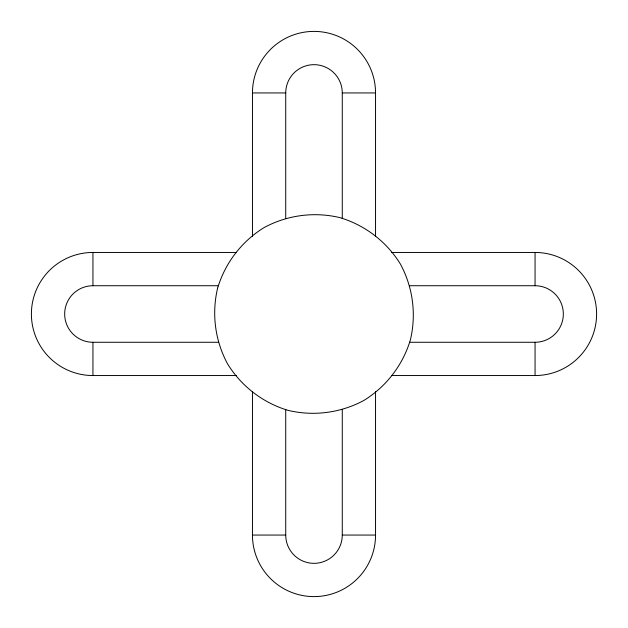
<?xml version="1.0" encoding="UTF-8"?>
<svg xmlns="http://www.w3.org/2000/svg" width="628" height="628" viewBox="0 0 628 628"><rect width="100%" height="100%" fill="white"/><g stroke="black" fill="none" stroke-linecap="round" stroke-linejoin="round"><path stroke-width="0.94" d="M252.456 236.505L252.456 92.944L285.724 92.944A28.276 28.276 0 0 1 314 64.668A28.276 28.276 0 0 1 342.276 92.944L342.276 218.615M342.276 92.944L375.544 92.944L375.544 236.505M236.505 375.544L92.944 375.544A61.544 61.544 0 0 1 31.4 314A61.544 61.544 0 0 1 92.944 252.456L236.505 252.456M391.495 252.456L535.056 252.456A61.544 61.544 0 0 1 596.6 314A61.544 61.544 0 0 1 535.056 375.544L391.495 375.544M218.615 342.276L92.944 342.276A28.276 28.276 0 0 1 64.668 314A28.276 28.276 0 0 1 92.944 285.724L218.615 285.724M409.385 285.724L535.056 285.724A28.276 28.276 0 0 1 563.332 314A28.276 28.276 0 0 1 535.056 342.276L409.385 342.276M252.456 391.495L252.456 535.056L285.724 535.056A28.276 28.276 0 0 0 314 563.332A28.276 28.276 0 0 0 342.276 535.056L342.276 409.385M342.276 535.056L375.544 535.056L375.544 391.495M535.056 252.456L535.056 285.724M535.056 342.276L535.056 375.544M285.724 92.944L285.724 218.615M285.724 409.385L285.724 535.056M92.944 252.456L92.944 285.724M92.944 342.276L92.944 375.544M252.456 92.944A61.544 61.544 0 0 1 314 31.4A61.544 61.544 0 0 1 375.544 92.944M375.544 535.056A61.544 61.544 0 0 1 314 596.6A61.544 61.544 0 0 1 252.456 535.056M217.602 288.174C211.518 313.796 215.066 340.714 227.571 363.902C241.395 386.322 262.936 402.846 288.174 410.398C313.796 416.482 340.714 412.934 363.902 400.429C386.322 386.605 402.846 365.064 410.398 339.827C416.482 314.204 412.934 287.286 400.429 264.098C386.605 241.678 365.064 225.154 339.827 217.602C314.204 211.518 287.286 215.066 264.098 227.571C241.678 241.395 225.154 262.936 217.602 288.174"/></g></svg>
